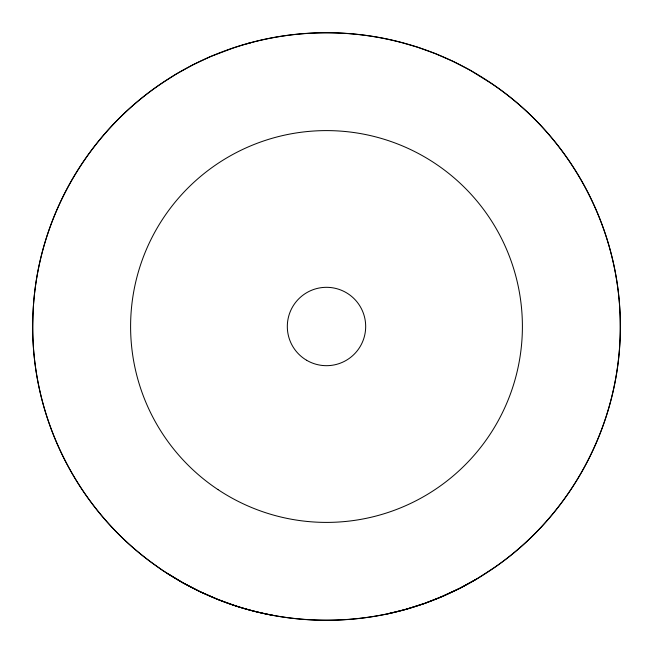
<?xml version="1.0" encoding="UTF-8"?>
<svg xmlns="http://www.w3.org/2000/svg" width="653" height="653" viewBox="0 0 653 653"><rect width="100%" height="100%" fill="white"/><g stroke="black" fill="none" stroke-linecap="round" stroke-linejoin="round"><path stroke-width="0.98" d="M476.51 579.089L460.724 587.798M459.932 588.231L476.763 578.95L494.117 567.726C572.828 514.017 621.591 419.887 620.285 324.631C620.35 229.325 570.322 135.824 490.876 83.151L470.062 70.181L452.978 61.341L435.363 53.644L417.283 47.106L402.844 42.935C347.167 27.793 287.002 29.703 232.386 48.322L210.478 56.607L193.068 64.769L176.237 74.05L164.27 81.707C85.282 133.155 34.421 224.795 32.895 319.08C29.622 413.259 75.691 507.308 151.88 562.715L163.242 570.853L182.938 582.819L200.022 591.659L217.637 599.356L236.035 605.984C290.944 623.811 351.077 624.815 406.599 609.127L424.613 603.405L438.881 597.83L459.932 588.231L443.142 596.107M442.522 596.393L425.07 603.225M424.613 603.405L406.599 609.127M246.712 43.775L250.45 42.853M406.288 609.225L387.621 613.836M272.978 615.346C254.246 611.739 235.782 606.735 218.102 599.527M217.637 599.356L200.642 591.928M200.022 591.659L183.746 583.235M182.938 582.819L167.47 573.481M166.507 572.926A293.809 293.809 0 0 0 619.901 341.846A293.809 293.809 0 0 0 193.084 64.729A293.809 293.809 0 0 0 166.507 572.926M306.641 360.276A39.18 39.18 0 0 0 365.68 326.81A39.18 39.18 0 0 0 307.179 292.413A39.18 39.18 0 0 0 306.641 360.276M218.012 489.619A195.9 195.9 0 0 0 522.008 338.891A195.9 195.9 0 0 0 239.48 150.99A195.9 195.9 0 0 0 218.012 489.619"/></g></svg>
